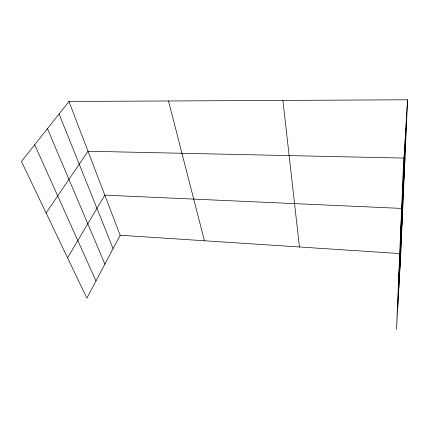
<?xml version="1.0" encoding="UTF-8"?>
<svg xmlns="http://www.w3.org/2000/svg" width="429" height="429" viewBox="0 0 429 429"><rect width="100%" height="100%" fill="white"/><g stroke="black" fill="none" stroke-linecap="round" stroke-linejoin="round"><path stroke-width="0.64" d="M397.688 308.285L404.402 151.705M398.836 287.998L405.587 132.175M399.882 269.455L406.649 114.591M407.55 99.78L400.777 253.619L396.509 329.22L403.158 172.195L407.55 99.78L68.972 101.469L21.45 161.454L86.889 298.166L120.152 235.248L68.972 101.469M398.418 284.095L402.767 208.462L104.805 195.131L67.562 257.791M400.589 232.84L404.981 158.108L88.015 151.239L46.123 213.009M120.152 235.248L400.112 253.577M34.669 144.771L95.994 280.936M47.431 128.662L104.896 264.103M59.068 113.975L113.1 248.589M168.506 100.976L204.429 240.766M282.909 100.402L299.442 246.986"/></g></svg>
